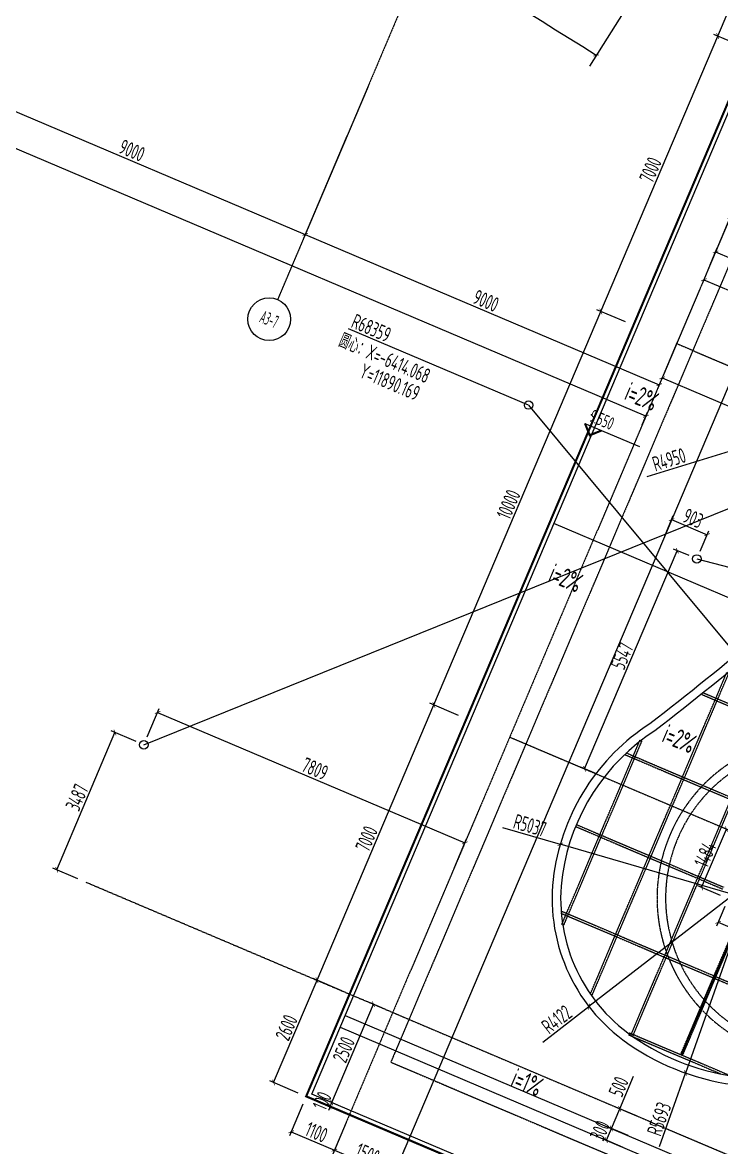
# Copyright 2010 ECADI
# Model space of a CAD drawing. Extents: x 11778731 to 12007717, y -6694179 to -6363962.
# Drawn here: x 11917137 to 11933496, y -6478187 to -6451864 of the extents above; entities that cross this region are included whole.
import ezdxf
from ezdxf.enums import TextEntityAlignment as Align

# ---------------------------------------------------------------- set-up
doc = ezdxf.new("R2010")
doc.units = 0
doc.header["$LTSCALE"] = 10
doc.header["$MEASUREMENT"] = 0
for name, pattern in [('A3-RB-3F-100$0$DOTE', [2.42, 2, -0.2, 0.02, -0.2]), ('A3-RG-axis-100$0$CENTER', [2, 1.25, -0.25, 0.25, -0.25]), ('A3-RI-3F$0$CENTER', [2, 1.25, -0.25, 0.25, -0.25]), ('A3-RI-3F$0$DASH', [0.35, 0.25, -0.1]), ('A3-RI-3F$0$DOTE', [2.42, 2, -0.2, 0.02, -0.2])]:
    doc.linetypes.add(name, pattern=pattern)
for name, color, linetype in [('A3-RB-3F-100$0$A-DIMS-100', 1, 'Continuous'), ('A3-RG-axis-100$0$A-DIMS-100', 1, 'Continuous'), ('A3-RG-axis-100$0$A-DIMS-150', 1, 'Continuous'), ('A3-RG-axis-100$0$A-GRID', 1, 'A3-RG-axis-100$0$CENTER'), ('A3-RG-axis-100$0$A-SYMB', 4, 'Continuous'), ('A3-RI-3F$0$A-FLOR', 2, 'Continuous'), ('A3-RI-3F$0$A-GLAZ', 140, 'Continuous'), ('A3-RI-3F$0$A-GRID', 1, 'A3-RI-3F$0$CENTER'), ('A3-RI-3F$0$A-HATH', 9, 'Continuous'), ('A3-RI-3F$0$A-ROOF-EDGE', 2, 'Continuous'), ('A3-RM-3F$0$0P-1', 191, 'Continuous'), ('A3-SYMB-3F-100$0$A-SYMB', 4, 'Continuous'), ('A3-SYMB-3F-100$0$A-SYMB-AREA', 4, 'Continuous'), ('A3-SYMB-3F-100$0$A-SYMB-NAME', 4, 'Continuous'), ('A3-SYMB-3F-100$0$A-SYMB-NAME-E', 4, 'Continuous')]:
    doc.layers.add(name, color=color, linetype=linetype)
doc.styles.add('A3-RB-3F-100$0$XD2008', font='xd-hzs.shx', dxfattribs={"width": 0.7, "bigfont": 'xd-hztxt.shx'})
doc.styles.add('A3-RG-axis-100$0$$0$XD2008', font='xd-hzs.shx', dxfattribs={"width": 0.7, "bigfont": 'xd-hztxt.shx'})
doc.styles.add('A3-RG-axis-100$0$XD2008', font='xd-hzs.shx', dxfattribs={"width": 0.7, "bigfont": 'xd-hztxt.shx'})
doc.styles.add('A3-SYMB-3F-100$0$ECADI', font='hzs.shx', dxfattribs={"width": 0.7, "bigfont": 'hztxt.shx'})
doc.styles.add('A3-SYMB-3F-100$0$XD2008', font='hzs.shx', dxfattribs={"width": 0.7, "bigfont": 'hztxt.shx'})
doc.dimstyles.new('A3-RB-3F-100$0$XD100', dxfattribs={"dimscale": 100, "dimtxt": 3.5, "dimasz": 1.5, "dimexe": 1, "dimexo": 2, "dimgap": 0.5, "dimtad": 1, "dimdec": 0, "dimdsep": 46, "dimtxsty": 'A3-RB-3F-100$0$XD2008', "dimcen": 2.5, "dimclrt": 4, "dimaunit": 1, "dimadec": 0, "dimazin": 0, "dimtfac": 1, "dimtdec": 0, "dimtix": 1, "dimtmove": 0, "dimatfit": 3, "dimfxl": 0, "dimtolj": 1, "dimtzin": 0, "dimarcsym": 0})
doc.dimstyles.new('A3-RB-3F-100$0$XD100$0', dxfattribs={"dimscale": 100, "dimtxt": 3.5, "dimasz": 1, "dimexe": 1, "dimexo": 2, "dimgap": 0.5, "dimtad": 1, "dimdec": 0, "dimdsep": 46, "dimtxsty": 'A3-RB-3F-100$0$XD2008', "dimblk1": 'A3-RB-3F-100$0$_ARCHTICK', "dimblk2": 'A3-RB-3F-100$0$_ARCHTICK', "dimsah": 1, "dimcen": 2.5, "dimclrt": 4, "dimaunit": 1, "dimadec": 0, "dimazin": 0, "dimtfac": 1, "dimtdec": 0, "dimtix": 1, "dimtmove": 0, "dimatfit": 3, "dimfxl": 0, "dimtolj": 1, "dimtzin": 0, "dimarcsym": 0})
doc.dimstyles.new('A3-RG-axis-100$0$XD100$0', dxfattribs={"dimscale": 100, "dimtxt": 3.5, "dimasz": 1, "dimexe": 1, "dimexo": 2, "dimgap": 0.5, "dimtad": 1, "dimdec": 0, "dimdsep": 46, "dimtxsty": 'A3-RG-axis-100$0$XD2008', "dimblk1": 'A3-RG-axis-100$0$_ARCHTICK', "dimblk2": 'A3-RG-axis-100$0$_ARCHTICK', "dimsah": 1, "dimcen": 2.5, "dimclrt": 4, "dimaunit": 1, "dimadec": 0, "dimazin": 0, "dimtfac": 1, "dimtdec": 0, "dimtix": 1, "dimtmove": 0, "dimatfit": 3, "dimfxl": 0, "dimtolj": 1, "dimtzin": 0, "dimarcsym": 0})

# ---------------------------------------------------------------- blocks, each defined once
blk = doc.blocks.new('A3-RI-3F$0$TIANCHUANG2')
at = {"layer": 'A3-RI-3F$0$A-GLAZ', "linetype": 'A3-RI-3F$0$DASH'}
for p, q in [((11931373, -6475564), (11936547, -6463373)), ((11931419, -6475583), (11936593, -6463393)), ((11930420, -6474609), (11933620, -6467071)), ((11930466, -6474629), (11933666, -6467090)), ((11933037, -6467586), (11935821, -6468768)), ((11933057, -6467540), (11935841, -6468722)), ((11929757, -6472972), (11931590, -6468653)), ((11929803, -6472991), (11931636, -6468672)), ((11931238, -6468996), (11934019, -6470176)), ((11931258, -6468950), (11934039, -6470130)), ((11930098, -6470630), (11933544, -6472093)), ((11930078, -6470676), (11933525, -6472139)), ((11929734, -6472702), (11937349, -6475935)), ((11929754, -6472656), (11937436, -6475917)), ((11932540, -6476012), (11933757, -6473146)), ((11932563, -6476022), (11933780, -6473155)), ((11932586, -6476032), (11933803, -6473165)), ((11931318, -6475547), (11933475, -6476463)), ((11931337, -6475501), (11933691, -6476500))]:
    blk.add_line(p, q, dxfattribs=at)
blk = doc.blocks.new('A3-RI-3F')
at = {"layer": 'A3-RI-3F$0$A-FLOR', "linetype": 'A3-RI-3F$0$DASH', "const_width": 50}
blk.add_lwpolyline([(11977075, -6448936), (11977075, -6448936), (11971198, -6462780), (11953156, -6455122), (11952019, -6457800), (11961869, -6461981), (11950655, -6488400), (11923776, -6476990), (11934990, -6450572), (11944839, -6454753), (11945976, -6452074), (11937359, -6448416, 0.002105), (11935284, -6447090), (11932817, -6450984, 0.033355), (11899110, -6432654), (11899711, -6421202)], format="xyb", dxfattribs=at)
at = {"layer": 'A3-RI-3F$0$A-FLOR', "linetype": 'A3-RI-3F$0$DASH'}
blk.add_arc((11935767, -6472352), 3780, 114.9747, 319.0505, dxfattribs=at)
at = {"layer": 'A3-RI-3F$0$A-GRID', "linetype": 'A3-RI-3F$0$DOTE'}
blk.add_arc((11935767, -6472352), 3580, 114.9747, 319.0505, dxfattribs=at)
at = {"layer": 'A3-RI-3F$0$A-HATH', "linetype": 'A3-RI-3F$0$DASH'}
blk.add_lwpolyline([(11925756, -6476190), (11949855, -6486420), (11960084, -6462321), (11935985, -6452091)], close=True, dxfattribs=at)
at = {"layer": 'A3-RI-3F$0$A-ROOF-EDGE'}
for points in [[(11977075, -6448936), (11977075, -6448936), (11971198, -6462780), (11953939, -6455454), (11952802, -6458132), (11961869, -6461981), (11950655, -6488400), (11923776, -6476990), (11934990, -6450572), (11944057, -6454420), (11945194, -6451742), (11937359, -6448416, 0.002105), (11935284, -6447090), (11932817, -6450984, 0.033355), (11899110, -6432654), (11899697, -6421468)], [(11971145, -6462649), (11953886, -6455323), (11952670, -6458185), (11961737, -6462034), (11950602, -6488268), (11923907, -6476937), (11935043, -6450703), (11944110, -6454552), (11945325, -6451689), (11937406, -6448327, 0.002183), (11935253, -6446952), (11932786, -6450846, 0.033209), (11899214, -6432592), (11899796, -6421473)], [(11934414, -6466177, -0.012186), (11931822, -6468270, 0.215956), (11929575, -6471768, 0.284696), (11931302, -6475752, 0.255244), (11936727, -6476336, -0.136877)], [(11934414, -6466177, -0.012186), (11931822, -6468270, 0.215956), (11929575, -6471768, 0.284696), (11931302, -6475752, 0.255244), (11936727, -6476336, -0.136877)], [(11931943, -6468431, 0.216708), (11929773, -6471797, 0.284696), (11931416, -6475588, 0.255244), (11936651, -6476151, -0.136877)], [(11934543, -6466329, -0.012216), (11931938, -6468434, 221.308572)]]:
    blk.add_lwpolyline(points, format="xyb", dxfattribs=at)
at = {"layer": 'A3-RI-3F$0$A-GLAZ'}
blk.add_blockref('A3-RI-3F$0$TIANCHUANG2', (0, 0), dxfattribs=at)
blk = doc.blocks.new('A3-RG-axis-100$0$_ARCHTICK')
at = {"color": 0, "linetype": 'ByBlock', "const_width": 0.15}
blk.add_lwpolyline([(-0.5, -0.5), (0.5, 0.5)], dxfattribs=at)
blk = doc.blocks.new('*D275')
at = {"layer": 'A3-RG-axis-100$0$A-DIMS-100', "color": 0, "lineweight": -2}
for p, q in [((11879441, -6434531), (11877837, -6438311)), ((11931726, -6461076), (11877876, -6438218)), ((11931640, -6461280), (11931765, -6460984))]:
    blk.add_line(p, q, dxfattribs=at)
at = {"layer": 'A3-RG-axis-100$0$A-DIMS-100', "color": 0, "lineweight": -2, "xscale": 100, "yscale": 100, "zscale": 100}
for p, rotation in [((11877876, -6438218), 157.0000000217818), ((11931726, -6461076), 337.0000000217818)]:
    blk.add_blockref('A3-RG-axis-100$0$_ARCHTICK', p, dxfattribs=dict(at, rotation=rotation))
at = {"layer": 'A3-RG-axis-100$0$A-DIMS-100', "color": 4, "insert": (11904889, -6449440), "char_height": 350, "attachment_point": 5, "rotation": 337, "style": 'A3-RG-axis-100$0$XD2008'}
blk.add_mtext('\\A1;58500', dxfattribs=at)
blk = doc.blocks.new('A3-RG-axis-100$0$$0$ECADI-TAG-GRID')
at = {"color": 13}
blk.add_circle((0, 0), 5, dxfattribs=at)
at = {"style": 'A3-RG-axis-100$0$$0$XD2008', "width": 0.7}
blk.add_attdef('GRID', text='', height=5, dxfattribs=at).set_placement((0, 0), align=Align.MIDDLE)
blk = doc.blocks.new('*D258')
at = {"layer": 'A3-RG-axis-100$0$A-DIMS-100', "color": 0, "lineweight": -2}
for p, q in [((11917085, -6449501), (11915430, -6453399)), ((11915469, -6453307), (11923754, -6456823)), ((11924731, -6454521), (11923715, -6456915))]:
    blk.add_line(p, q, dxfattribs=at)
at = {"layer": 'A3-RG-axis-100$0$A-DIMS-100', "color": 0, "lineweight": -2, "xscale": 100, "yscale": 100, "zscale": 100}
for p, rotation in [((11915469, -6453307), 156.9999999998815), ((11923754, -6456823), 336.9999999998814)]:
    blk.add_blockref('A3-RG-axis-100$0$_ARCHTICK', p, dxfattribs=dict(at, rotation=rotation))
at = {"layer": 'A3-RG-axis-100$0$A-DIMS-100', "color": 4, "insert": (11919700, -6454858), "char_height": 350, "attachment_point": 5, "rotation": 337, "style": 'A3-RG-axis-100$0$XD2008'}
blk.add_mtext('\\A1;9000', dxfattribs=at)
blk = doc.blocks.new('*D296')
at = {"layer": 'A3-RG-axis-100$0$A-DIMS-100', "color": 0, "lineweight": -2}
for p, q in [((11925224, -6453360), (11923715, -6456915)), ((11923754, -6456823), (11932038, -6460340)), ((11932988, -6458104), (11931999, -6460432))]:
    blk.add_line(p, q, dxfattribs=at)
at = {"layer": 'A3-RG-axis-100$0$A-DIMS-100', "color": 0, "lineweight": -2, "xscale": 100, "yscale": 100, "zscale": 100}
for p, rotation in [((11923754, -6456823), 156.9999999998815), ((11932038, -6460340), 336.9999999998814)]:
    blk.add_blockref('A3-RG-axis-100$0$_ARCHTICK', p, dxfattribs=dict(at, rotation=rotation))
at = {"layer": 'A3-RG-axis-100$0$A-DIMS-100', "color": 4, "insert": (11927984, -6458374), "char_height": 350, "attachment_point": 5, "rotation": 337, "style": 'A3-RG-axis-100$0$XD2008'}
blk.add_mtext('\\A1;9000', dxfattribs=at)
blk = doc.blocks.new('*D262')
at = {"layer": 'A3-RG-axis-100$0$A-DIMS-100', "color": 0, "lineweight": -2}
blk.add_arc((11778731, -6694179), 285300, 57.84693, 60.24693, dxfattribs=at)
at = {"layer": 'A3-RG-axis-100$0$A-DIMS-100', "color": 0, "lineweight": -2, "xscale": 100, "yscale": 100, "zscale": 100}
for p, rotation in [((11920315, -6446489), 150.2469277095912), ((11930563, -6452635), 327.8469277238162)]:
    blk.add_blockref('A3-RG-axis-100$0$_ARCHTICK', p, dxfattribs=dict(at, rotation=rotation))
at = {"layer": 'A3-RG-axis-100$0$A-DIMS-100', "color": 4, "insert": (11925586, -6449316), "char_height": 350, "attachment_point": 5, "rotation": 329.0469, "style": 'A3-RG-axis-100$0$XD2008'}
blk.add_mtext('\\A1;2.40°', dxfattribs=at)
blk = doc.blocks.new('A3-SYMB-3F-100$0$ECADI-TAG-ROOM')
at = {"layer": 'A3-SYMB-3F-100$0$A-SYMB-AREA', "style": 'A3-SYMB-3F-100$0$ECADI', "width": 0.7}
blk.add_attdef('340M2', text='', height=2.5, dxfattribs=at).set_placement((7.17, -1.75), align=Align.MIDDLE_LEFT)
at = {"layer": 'A3-SYMB-3F-100$0$A-SYMB-NAME', "style": 'A3-SYMB-3F-100$0$ECADI', "width": 0.7}
blk.add_attdef('CHINESENAME', (-5.13, 0.09), '', height=4.5, dxfattribs=at)
at = {"layer": 'A3-SYMB-3F-100$0$A-SYMB-NAME-E', "style": 'A3-SYMB-3F-100$0$ECADI', "width": 0.7}
for tag, p in [('ENGLISHHIGH', (-5.13, 8.04)), ('ENGLISHLOW', (-5.13, 4.84))]:
    blk.add_attdef(tag, p, '', height=2.5, dxfattribs=at)
blk = doc.blocks.new('A3-SYMB-3F-100$0$ECADI-TAG-HGHT（国标）')
at = {"color": 1}
blk.add_line((-2.12, 2.12), (11.77, 2.12), dxfattribs=at)
at = {"color": 1, "const_width": 0.5}
blk.add_lwpolyline([(-2.12, 2.12), (0, 0), (2.12, 2.12)], dxfattribs=at)
at = {"color": 1}
blk.add_point((-1.48, 4.6), dxfattribs=at)
at = {"style": 'A3-SYMB-3F-100$0$XD2008', "width": 0.7}
blk.add_attdef('FL', text='', height=3, dxfattribs=at).set_placement((-2.69, 2.97), align=Align.RIGHT)
for tag, p in [('F.F.L.', (2.28, 2.97)), ('T.O.S.', (2.28, -1.1))]:
    blk.add_attdef(tag, p, '', height=3, dxfattribs=at)
blk = doc.blocks.new('A3-SYMB-3F-100')
at = {"layer": 'A3-SYMB-3F-100$0$A-SYMB'}
for points in [[(11931672, -6460335, 0, 0, 0), (11932362, -6458710, 80, 0, 0), (11932479, -6458434, 0, 0, 0)], [(11929679, -6465087, 0, 0, 0), (11928990, -6466712, 80, 0, 0), (11928872, -6466988, 0, 0, 0)], [(11932336, -6468851, 0, 0, 0), (11931646, -6470476, 80, 0, 0), (11931529, -6470752, 0, 0, 0)], [(11928039, -6476680, 0, 0, 0), (11929664, -6477369, 80, 0, 0), (11929940, -6477487, 0, 0, 0)]]:
    blk.add_lwpolyline(points, format="xyseb", dxfattribs=at)
ref = blk.add_blockref('A3-SYMB-3F-100$0$ECADI-TAG-ROOM', (11931845, -6460454), dxfattribs=dict(at, xscale=-99.99999999988954, yscale=100.0000000001156, rotation=156.9999999997258))
ref.add_attrib('CHINESENAME', 'i=2%', (11931194, -6460676), dxfattribs={"height": 450, "rotation": 337, "style": 'A3-SYMB-3F-100$0$ECADI', "width": 0.7})
ref = blk.add_blockref('A3-SYMB-3F-100$0$ECADI-TAG-HGHT（国标）', (11930412, -6461522), dxfattribs=dict(at, xscale=100, yscale=99.99999999999999, rotation=337))
ref.add_attrib('F.F.L.', '9.550', (11930377, -6461185), dxfattribs={"layer": '0', "height": 300, "rotation": 337, "style": 'A3-SYMB-3F-100$0$XD2008', "width": 0.7})
ref = blk.add_blockref('A3-SYMB-3F-100$0$ECADI-TAG-ROOM', (11929885, -6465129), dxfattribs=dict(at, xscale=99.99999999989046, yscale=100.0000000001164, rotation=337))
ref.add_attrib('CHINESENAME', 'i=2%', (11929417, -6464921), dxfattribs={"height": 450, "rotation": 337, "style": 'A3-SYMB-3F-100$0$ECADI', "width": 0.7})
ref = blk.add_blockref('A3-SYMB-3F-100$0$ECADI-TAG-ROOM', (11932542, -6468893), dxfattribs=dict(at, xscale=99.99999999989046, yscale=100.0000000001164, rotation=337))
ref.add_attrib('CHINESENAME', 'i=2%', (11932073, -6468685), dxfattribs={"height": 450, "rotation": 337, "style": 'A3-SYMB-3F-100$0$ECADI', "width": 0.7})
ref = blk.add_blockref('A3-SYMB-3F-100$0$ECADI-TAG-ROOM', (11929182, -6476505), dxfattribs=dict(at, xscale=99.99999999989046, yscale=100.0000000001164, rotation=157))
ref.add_attrib('CHINESENAME', 'i=1%', (11928536, -6476729), dxfattribs={"height": 450, "rotation": 337, "style": 'A3-SYMB-3F-100$0$ECADI', "width": 0.7})
blk = doc.blocks.new('A3-RB-3F-100$0$_ARCHTICK')
at = {"color": 0, "linetype": 'ByBlock', "const_width": 0.15}
blk.add_lwpolyline([(-0.5, -0.5), (0.5, 0.5)], dxfattribs=at)
blk = doc.blocks.new('*D632')
at = {"layer": 'A3-RB-3F-100$0$A-DIMS-100', "color": 0, "lineweight": -2}
for p, q in [((11923698, -6477174), (11923385, -6477911)), ((11924710, -6477604), (11924397, -6478341)), ((11923424, -6477819), (11924436, -6478249))]:
    blk.add_line(p, q, dxfattribs=at)
at = {"layer": 'A3-RB-3F-100$0$A-DIMS-100', "color": 0, "lineweight": -2, "xscale": 100, "yscale": 100, "zscale": 100}
for p, rotation in [((11923424, -6477819), 156.9999999998997), ((11924436, -6478249), 336.9999999998997)]:
    blk.add_blockref('A3-RB-3F-100$0$_ARCHTICK', p, dxfattribs=dict(at, rotation=rotation))
at = {"layer": 'A3-RB-3F-100$0$A-DIMS-100', "color": 4, "insert": (11924018, -6477827), "char_height": 350, "attachment_point": 5, "rotation": 337, "style": 'A3-RB-3F-100$0$XD2008'}
blk.add_mtext('\\A1;1100', dxfattribs=at)
blk = doc.blocks.new('*D633')
at = {"layer": 'A3-RB-3F-100$0$A-DIMS-100', "color": 0, "lineweight": -2}
for p, q in [((11924710, -6477604), (11924397, -6478341)), ((11924436, -6478249), (11925817, -6478835)), ((11926091, -6478190), (11925778, -6478927))]:
    blk.add_line(p, q, dxfattribs=at)
at = {"layer": 'A3-RB-3F-100$0$A-DIMS-100', "color": 0, "lineweight": -2, "xscale": 100, "yscale": 100, "zscale": 100}
for p, rotation in [((11924436, -6478249), 156.999999999913), ((11925817, -6478835), 336.999999999913)]:
    blk.add_blockref('A3-RB-3F-100$0$_ARCHTICK', p, dxfattribs=dict(at, rotation=rotation))
at = {"layer": 'A3-RB-3F-100$0$A-DIMS-100', "color": 4, "insert": (11925215, -6478335), "char_height": 350, "attachment_point": 5, "rotation": 337, "style": 'A3-RB-3F-100$0$XD2008'}
blk.add_mtext('\\A1;1500', dxfattribs=at)
blk = doc.blocks.new('*D639')
at = {"layer": 'A3-RB-3F-100$0$A-DIMS-100', "color": 0, "lineweight": -2}
for p, q in [((11923014, -6476667), (11924030, -6474273)), ((11924608, -6474519), (11923938, -6474234)), ((11923592, -6476912), (11922922, -6476628))]:
    blk.add_line(p, q, dxfattribs=at)
at = {"layer": 'A3-RB-3F-100$0$A-DIMS-100', "color": 0, "lineweight": -2, "xscale": 100, "yscale": 100, "zscale": 100}
for p, rotation in [((11924030, -6474273), 66.99999999984675), ((11923014, -6476667), 246.9999999998468)]:
    blk.add_blockref('A3-RB-3F-100$0$_ARCHTICK', p, dxfattribs=dict(at, rotation=rotation))
at = {"layer": 'A3-RB-3F-100$0$A-DIMS-100', "color": 4, "insert": (11923315, -6475382), "char_height": 350, "attachment_point": 5, "rotation": 67, "style": 'A3-RB-3F-100$0$XD2008'}
blk.add_mtext('\\A1;2600', dxfattribs=at)
blk = doc.blocks.new('*D640')
at = {"layer": 'A3-RB-3F-100$0$A-DIMS-100', "color": 0, "lineweight": -2}
for p, q in [((11924030, -6474273), (11926765, -6467830)), ((11927343, -6468075), (11926673, -6467791)), ((11924608, -6474519), (11923938, -6474234))]:
    blk.add_line(p, q, dxfattribs=at)
at = {"layer": 'A3-RB-3F-100$0$A-DIMS-100', "color": 0, "lineweight": -2, "xscale": 100, "yscale": 100, "zscale": 100}
for p, rotation in [((11926765, -6467830), 66.99999999983743), ((11924030, -6474273), 246.9999999998374)]:
    blk.add_blockref('A3-RB-3F-100$0$_ARCHTICK', p, dxfattribs=dict(at, rotation=rotation))
at = {"layer": 'A3-RB-3F-100$0$A-DIMS-100', "color": 4, "insert": (11925190, -6470964), "char_height": 350, "attachment_point": 5, "rotation": 67, "style": 'A3-RB-3F-100$0$XD2008'}
blk.add_mtext('\\A1;7000', dxfattribs=at)
blk = doc.blocks.new('*D641')
at = {"layer": 'A3-RB-3F-100$0$A-DIMS-100', "color": 0, "lineweight": -2}
for p, q in [((11926765, -6467830), (11930672, -6458625)), ((11931250, -6458870), (11930580, -6458586)), ((11927343, -6468075), (11926673, -6467791))]:
    blk.add_line(p, q, dxfattribs=at)
at = {"layer": 'A3-RB-3F-100$0$A-DIMS-100', "color": 0, "lineweight": -2, "xscale": 100, "yscale": 100, "zscale": 100}
for p, rotation in [((11930672, -6458625), 66.99999999983332), ((11926765, -6467830), 246.9999999998334)]:
    blk.add_blockref('A3-RB-3F-100$0$_ARCHTICK', p, dxfattribs=dict(at, rotation=rotation))
at = {"layer": 'A3-RB-3F-100$0$A-DIMS-100', "color": 4, "insert": (11928511, -6463140), "char_height": 350, "attachment_point": 5, "rotation": 67, "style": 'A3-RB-3F-100$0$XD2008'}
blk.add_mtext('\\A1;10000', dxfattribs=at)
blk = doc.blocks.new('*D642')
at = {"layer": 'A3-RB-3F-100$0$A-DIMS-100', "color": 0, "lineweight": -2}
for p, q in [((11930672, -6458625), (11933407, -6452181)), ((11933985, -6452427), (11933315, -6452142)), ((11931250, -6458870), (11930580, -6458586))]:
    blk.add_line(p, q, dxfattribs=at)
at = {"layer": 'A3-RB-3F-100$0$A-DIMS-100', "color": 0, "lineweight": -2, "xscale": 100, "yscale": 100, "zscale": 100}
for p, rotation in [((11933407, -6452181), 66.99999999984341), ((11930672, -6458625), 246.9999999998434)]:
    blk.add_blockref('A3-RB-3F-100$0$_ARCHTICK', p, dxfattribs=dict(at, rotation=rotation))
at = {"layer": 'A3-RB-3F-100$0$A-DIMS-100', "color": 4, "insert": (11931833, -6455315), "char_height": 350, "attachment_point": 5, "rotation": 67, "style": 'A3-RB-3F-100$0$XD2008'}
blk.add_mtext('\\A1;7000', dxfattribs=at)
blk = doc.blocks.new('*D643')
at = {"layer": 'A3-RB-3F-100$0$A-DIMS-100', "color": 0, "lineweight": -2}
for p, q in [((11933407, -6452181), (11934228, -6450248)), ((11934806, -6450494), (11934136, -6450209)), ((11933985, -6452427), (11933315, -6452142))]:
    blk.add_line(p, q, dxfattribs=at)
at = {"layer": 'A3-RB-3F-100$0$A-DIMS-100', "color": 0, "lineweight": -2, "xscale": 100, "yscale": 100, "zscale": 100}
for p, rotation in [((11934228, -6450248), 66.99999999985049), ((11933407, -6452181), 246.9999999998505)]:
    blk.add_blockref('A3-RB-3F-100$0$_ARCHTICK', p, dxfattribs=dict(at, rotation=rotation))
at = {"layer": 'A3-RB-3F-100$0$A-DIMS-100', "color": 4, "insert": (11933610, -6451127), "char_height": 350, "attachment_point": 5, "rotation": 67, "style": 'A3-RB-3F-100$0$XD2008'}
blk.add_mtext('\\A1;2100', dxfattribs=at)
blk = doc.blocks.new('*D708')
at = {"layer": 'A3-RB-3F-100$0$A-DIMS-100', "color": 0, "lineweight": -2}
for p, q in [((11924604, -6477342), (11924243, -6477188)), ((11924643, -6477250), (11924282, -6477096)), ((11924335, -6477228), (11924296, -6477320)), ((11924335, -6477228), (11924374, -6477136)), ((11924374, -6477136), (11924413, -6477043))]:
    blk.add_line(p, q, dxfattribs=at)
at = {"layer": 'A3-RB-3F-100$0$A-DIMS-100', "color": 0, "lineweight": -2, "xscale": 100, "yscale": 100, "zscale": 100}
for p, rotation in [((11924335, -6477228), 66.99999999974125), ((11924374, -6477136), 246.9999999997413)]:
    blk.add_blockref('A3-RB-3F-100$0$_ARCHTICK', p, dxfattribs=dict(at, rotation=rotation))
at = {"layer": 'A3-RB-3F-100$0$A-DIMS-100', "color": 4, "insert": (11924147, -6477094), "char_height": 350, "attachment_point": 5, "rotation": 67, "style": 'A3-RB-3F-100$0$XD2008'}
blk.add_mtext('\\A1;100', dxfattribs=at)
blk = doc.blocks.new('*D709')
at = {"layer": 'A3-RB-3F-100$0$A-DIMS-100', "color": 0, "lineweight": -2}
for p, q in [((11924374, -6477136), (11925351, -6474834)), ((11925620, -6474949), (11925259, -6474795)), ((11924643, -6477250), (11924282, -6477096))]:
    blk.add_line(p, q, dxfattribs=at)
at = {"layer": 'A3-RB-3F-100$0$A-DIMS-100', "color": 0, "lineweight": -2, "xscale": 100, "yscale": 100, "zscale": 100}
for p, rotation in [((11925351, -6474834), 66.99999999973902), ((11924374, -6477136), 246.999999999739)]:
    blk.add_blockref('A3-RB-3F-100$0$_ARCHTICK', p, dxfattribs=dict(at, rotation=rotation))
at = {"layer": 'A3-RB-3F-100$0$A-DIMS-100', "color": 4, "insert": (11924655, -6475897), "char_height": 350, "attachment_point": 5, "rotation": 67, "style": 'A3-RB-3F-100$0$XD2008'}
blk.add_mtext('\\A1;2500', dxfattribs=at)
blk = doc.blocks.new('*D723')
at = {"layer": 'A3-RB-3F-100$0$A-DIMS-100', "color": 0, "lineweight": -2}
for p, q in [((11933031, -6472102), (11933611, -6470736)), ((11934049, -6470922), (11933519, -6470697)), ((11933469, -6472288), (11932939, -6472063))]:
    blk.add_line(p, q, dxfattribs=at)
at = {"layer": 'A3-RB-3F-100$0$A-DIMS-100', "color": 0, "lineweight": -2, "xscale": 100, "yscale": 100, "zscale": 100}
for p, rotation in [((11933611, -6470736), 66.99999999988592), ((11933031, -6472102), 246.9999999998859)]:
    blk.add_blockref('A3-RB-3F-100$0$_ARCHTICK', p, dxfattribs=dict(at, rotation=rotation))
at = {"layer": 'A3-RB-3F-100$0$A-DIMS-100', "color": 4, "insert": (11933113, -6471331), "char_height": 350, "attachment_point": 5, "rotation": 67, "style": 'A3-RB-3F-100$0$XD2008'}
blk.add_mtext('\\A1;1484', dxfattribs=at)
blk = doc.blocks.new('*D724')
at = {"layer": 'A3-RB-3F-100$0$A-DIMS-100', "color": 0, "lineweight": -2}
for p, q in [((11933575, -6472551), (11933380, -6473010)), ((11933419, -6472918), (11936010, -6474017)), ((11936166, -6473650), (11935971, -6474109))]:
    blk.add_line(p, q, dxfattribs=at)
at = {"layer": 'A3-RB-3F-100$0$A-DIMS-100', "color": 0, "lineweight": -2, "xscale": 100, "yscale": 100, "zscale": 100}
for p, rotation in [((11933419, -6472918), 156.9999999998962), ((11936010, -6474017), 336.9999999998962)]:
    blk.add_blockref('A3-RB-3F-100$0$_ARCHTICK', p, dxfattribs=dict(at, rotation=rotation))
at = {"layer": 'A3-RB-3F-100$0$A-DIMS-100', "color": 4, "insert": (11934803, -6473260), "char_height": 350, "attachment_point": 5, "rotation": 337, "style": 'A3-RB-3F-100$0$XD2008'}
blk.add_mtext('\\A1;2814', dxfattribs=at)
blk = doc.blocks.new('*D725')
at = {"layer": 'A3-RB-3F-100$0$A-DIMS-100', "color": 0, "lineweight": -2}
for p, q in [((11933289, -6457393), (11933740, -6456332)), ((11933701, -6456424), (11940939, -6459497)), ((11940528, -6460465), (11940978, -6459404))]:
    blk.add_line(p, q, dxfattribs=at)
at = {"layer": 'A3-RB-3F-100$0$A-DIMS-100', "color": 0, "lineweight": -2, "xscale": 100, "yscale": 100, "zscale": 100}
for p, rotation in [((11933701, -6456424), 156.9999999998926), ((11940939, -6459497), 336.9999999998926)]:
    blk.add_blockref('A3-RB-3F-100$0$_ARCHTICK', p, dxfattribs=dict(at, rotation=rotation))
at = {"layer": 'A3-RB-3F-100$0$A-DIMS-100', "color": 4, "insert": (11937408, -6457753), "char_height": 350, "attachment_point": 5, "rotation": 337, "style": 'A3-RB-3F-100$0$XD2008'}
blk.add_mtext('\\A1;7863', dxfattribs=at)
blk = doc.blocks.new('*D728')
at = {"layer": 'A3-RB-3F-100$0$A-DIMS-100', "color": 0, "lineweight": -2}
for p, q in [((11933272, -6457435), (11933042, -6457976)), ((11933081, -6457884), (11939349, -6460545)), ((11939540, -6460095), (11939310, -6460637))]:
    blk.add_line(p, q, dxfattribs=at)
at = {"layer": 'A3-RB-3F-100$0$A-DIMS-100', "color": 0, "lineweight": -2, "xscale": 100, "yscale": 100, "zscale": 100}
for p, rotation in [((11933081, -6457884), 156.9999999998947), ((11939349, -6460545), 336.9999999998947)]:
    blk.add_blockref('A3-RB-3F-100$0$_ARCHTICK', p, dxfattribs=dict(at, rotation=rotation))
at = {"layer": 'A3-RB-3F-100$0$A-DIMS-100', "color": 4, "insert": (11936303, -6459007), "char_height": 350, "attachment_point": 5, "rotation": 337, "style": 'A3-RB-3F-100$0$XD2008'}
blk.add_mtext('\\A1;6810', dxfattribs=at)
blk = doc.blocks.new('*D730')
at = {"layer": 'A3-RB-3F-100$0$A-DIMS-100', "color": 0, "lineweight": -2}
for p, q in [((11932461, -6459345), (11932068, -6460271)), ((11932107, -6460179), (11938656, -6462959)), ((11939010, -6462125), (11938617, -6463051))]:
    blk.add_line(p, q, dxfattribs=at)
at = {"layer": 'A3-RB-3F-100$0$A-DIMS-100', "color": 0, "lineweight": -2, "xscale": 100, "yscale": 100, "zscale": 100}
for p, rotation in [((11932107, -6460179), 156.9999999998766), ((11938656, -6462959), 336.9999999998766)]:
    blk.add_blockref('A3-RB-3F-100$0$_ARCHTICK', p, dxfattribs=dict(at, rotation=rotation))
at = {"layer": 'A3-RB-3F-100$0$A-DIMS-100', "color": 4, "insert": (11935469, -6461362), "char_height": 350, "attachment_point": 5, "rotation": 337, "style": 'A3-RB-3F-100$0$XD2008'}
blk.add_mtext('\\A1;7115', dxfattribs=at)
blk = doc.blocks.new('*D734')
at = {"layer": 'A3-RB-3F-100$0$A-DIMS-100', "color": 0, "lineweight": -2}
for p in [(11936159, -6462229), (11919978, -6468765)]:
    blk.add_line(p, (11934778, -6462787), dxfattribs=at)
at = {"layer": 'A3-RB-3F-100$0$A-DIMS-100', "color": 0, "lineweight": -2, "xscale": 100, "yscale": 100, "zscale": 100, "rotation": 201.9950825630228}
blk.add_blockref('A3-RB-3F-100$0$_ARCHTICK', (11934778, -6462787), dxfattribs=at)
at = {"layer": 'A3-RB-3F-100$0$A-DIMS-100', "color": 4, "insert": (11935477, -6462262), "char_height": 350, "attachment_point": 5, "rotation": 21.9951, "style": 'A3-RB-3F-100$0$XD2008'}
blk.add_mtext('\\A1;R15961', dxfattribs=at)
blk = doc.blocks.new('*D735')
at = {"layer": 'A3-RB-3F-100$0$A-DIMS-100', "color": 0, "lineweight": -2}
for p in [(11939066, -6460225), (11931758, -6462485)]:
    blk.add_line(p, (11934337, -6461687), dxfattribs=at)
at = {"layer": 'A3-RB-3F-100$0$A-DIMS-100', "color": 0, "lineweight": -2, "xscale": 100, "yscale": 100, "zscale": 100, "rotation": 17.18229358488706}
blk.add_blockref('A3-RB-3F-100$0$_ARCHTICK', (11934337, -6461687), dxfattribs=at)
at = {"layer": 'A3-RB-3F-100$0$A-DIMS-100', "color": 4, "insert": (11932269, -6462091), "char_height": 350, "attachment_point": 5, "rotation": 17.1823, "style": 'A3-RB-3F-100$0$XD2008'}
blk.add_mtext('\\A1;R4950', dxfattribs=at)
blk = doc.blocks.new('*D737')
at = {"layer": 'A3-RB-3F-100$0$A-DIMS-100', "color": 0, "lineweight": -2}
for p, q in [((11917939, -6471688), (11919302, -6468478)), ((11919794, -6468687), (11919210, -6468439)), ((11918432, -6471897), (11917847, -6471649))]:
    blk.add_line(p, q, dxfattribs=at)
at = {"layer": 'A3-RB-3F-100$0$A-DIMS-100', "color": 0, "lineweight": -2, "xscale": 100, "yscale": 100, "zscale": 100}
for p, rotation in [((11919302, -6468478), 66.99999999986564), ((11917939, -6471688), 246.9999999998657)]:
    blk.add_blockref('A3-RB-3F-100$0$_ARCHTICK', p, dxfattribs=dict(at, rotation=rotation))
at = {"layer": 'A3-RB-3F-100$0$A-DIMS-100', "color": 4, "insert": (11918413, -6469995), "char_height": 350, "attachment_point": 5, "rotation": 67, "style": 'A3-RB-3F-100$0$XD2008'}
blk.add_mtext('\\A1;3487', dxfattribs=at)
blk = doc.blocks.new('*D738')
at = {"layer": 'A3-RB-3F-100$0$A-DIMS-100', "color": 0, "lineweight": -2}
for p, q in [((11920056, -6468581), (11920339, -6467915)), ((11920300, -6468007), (11927489, -6471059)), ((11927245, -6471632), (11927528, -6470967))]:
    blk.add_line(p, q, dxfattribs=at)
at = {"layer": 'A3-RB-3F-100$0$A-DIMS-100', "color": 0, "lineweight": -2, "xscale": 100, "yscale": 100, "zscale": 100}
for p, rotation in [((11920300, -6468007), 156.9999999998931), ((11927489, -6471059), 336.9999999998931)]:
    blk.add_blockref('A3-RB-3F-100$0$_ARCHTICK', p, dxfattribs=dict(at, rotation=rotation))
at = {"layer": 'A3-RB-3F-100$0$A-DIMS-100', "color": 4, "insert": (11923982, -6469326), "char_height": 350, "attachment_point": 5, "rotation": 337, "style": 'A3-RB-3F-100$0$XD2008'}
blk.add_mtext('\\A1;7809', dxfattribs=at)
blk = doc.blocks.new('*D740')
at = {"layer": 'A3-RB-3F-100$0$A-DIMS-100', "color": 0, "lineweight": -2}
for p, q in [((11933231, -6457531), (11933397, -6457140)), ((11933358, -6457232), (11939271, -6459742)), ((11939144, -6460041), (11939310, -6459650))]:
    blk.add_line(p, q, dxfattribs=at)
at = {"layer": 'A3-RB-3F-100$0$A-DIMS-100', "color": 0, "lineweight": -2, "xscale": 100, "yscale": 100, "zscale": 100}
for p, rotation in [((11933358, -6457232), 156.9999999999035), ((11939271, -6459742), 336.9999999999035)]:
    blk.add_blockref('A3-RB-3F-100$0$_ARCHTICK', p, dxfattribs=dict(at, rotation=rotation))
at = {"layer": 'A3-RB-3F-100$0$A-DIMS-100', "color": 4, "insert": (11936402, -6458280), "char_height": 350, "attachment_point": 5, "rotation": 337, "style": 'A3-RB-3F-100$0$XD2008'}
blk.add_mtext('\\A1;6424', dxfattribs=at)
blk = doc.blocks.new('*D782')
at = {"layer": 'A3-RB-3F-100$0$A-DIMS-100', "color": 0, "lineweight": -2}
for p in [(11934549, -6471076), (11932047, -6478163)]:
    blk.add_line(p, (11932654, -6476444), dxfattribs=at)
at = {"layer": 'A3-RB-3F-100$0$A-DIMS-100', "color": 0, "lineweight": -2, "xscale": 100, "yscale": 100, "zscale": 100, "rotation": 70.55251974643461}
blk.add_blockref('A3-RB-3F-100$0$_ARCHTICK', (11932654, -6476444), dxfattribs=at)
at = {"layer": 'A3-RB-3F-100$0$A-DIMS-100', "color": 4, "insert": (11932036, -6477518), "char_height": 350, "attachment_point": 5, "rotation": 70.5525, "style": 'A3-RB-3F-100$0$XD2008'}
blk.add_mtext('\\A1;R5693', dxfattribs=at)
blk = doc.blocks.new('*D783')
at = {"layer": 'A3-RB-3F-100$0$A-DIMS-100', "color": 0, "lineweight": -2}
for p in [(11933653, -6472367), (11929317, -6475723)]:
    blk.add_line(p, (11930394, -6474890), dxfattribs=at)
at = {"layer": 'A3-RB-3F-100$0$A-DIMS-100', "color": 0, "lineweight": -2, "xscale": 100, "yscale": 100, "zscale": 100, "rotation": 37.74538934320483}
blk.add_blockref('A3-RB-3F-100$0$_ARCHTICK', (11930394, -6474890), dxfattribs=at)
at = {"layer": 'A3-RB-3F-100$0$A-DIMS-100', "color": 4, "insert": (11929639, -6475190), "char_height": 350, "attachment_point": 5, "rotation": 37.7454, "style": 'A3-RB-3F-100$0$XD2008'}
blk.add_mtext('\\A1;R4122', dxfattribs=at)
blk = doc.blocks.new('*D784')
at = {"layer": 'A3-RB-3F-100$0$A-DIMS-100', "color": 0, "lineweight": -2}
for p in [(11928370, -6470698), (11934559, -6472499)]:
    blk.add_line(p, (11929722, -6471092), dxfattribs=at)
at = {"layer": 'A3-RB-3F-100$0$A-DIMS-100', "color": 0, "lineweight": -2, "xscale": 100, "yscale": 100, "zscale": 100, "rotation": 343.7706611751428}
blk.add_blockref('A3-RB-3F-100$0$_ARCHTICK', (11929722, -6471092), dxfattribs=at)
at = {"layer": 'A3-RB-3F-100$0$A-DIMS-100', "color": 4, "insert": (11929013, -6470651), "char_height": 350, "attachment_point": 5, "rotation": 343.7707, "style": 'A3-RB-3F-100$0$XD2008'}
blk.add_mtext('\\A1;R5037', dxfattribs=at)
blk = doc.blocks.new('*D785')
at = {"layer": 'A3-RB-3F-100$0$A-DIMS-100', "color": 0, "lineweight": -2}
for p in [(11932919, -6464416), (11936507, -6465345)]:
    blk.add_line(p, (11935155, -6464995), dxfattribs=at)
at = {"layer": 'A3-RB-3F-100$0$A-DIMS-100', "color": 0, "lineweight": -2, "xscale": 100, "yscale": 100, "zscale": 100, "rotation": 165.482355495742}
blk.add_blockref('A3-RB-3F-100$0$_ARCHTICK', (11935155, -6464995), dxfattribs=at)
at = {"layer": 'A3-RB-3F-100$0$A-DIMS-100', "color": 4, "insert": (11935984, -6464977), "char_height": 350, "attachment_point": 5, "rotation": 345.4824, "style": 'A3-RB-3F-100$0$XD2008'}
blk.add_mtext('\\A1;R2309', dxfattribs=at)
blk = doc.blocks.new('*D803')
at = {"layer": 'A3-RB-3F-100$0$A-DIMS-100', "color": 0, "lineweight": -2}
for p, q in [((11930293, -6469328), (11932461, -6464222)), ((11932735, -6464338), (11932369, -6464183)), ((11930568, -6469444), (11930201, -6469289))]:
    blk.add_line(p, q, dxfattribs=at)
at = {"layer": 'A3-RB-3F-100$0$A-DIMS-100', "color": 0, "lineweight": -2, "xscale": 100, "yscale": 100, "zscale": 100}
for p, rotation in [((11932461, -6464222), 66.99999999988451), ((11930293, -6469328), 246.9999999998845)]:
    blk.add_blockref('A3-RB-3F-100$0$_ARCHTICK', p, dxfattribs=dict(at, rotation=rotation))
at = {"layer": 'A3-RB-3F-100$0$A-DIMS-100', "color": 4, "insert": (11931170, -6466687), "char_height": 350, "attachment_point": 5, "rotation": 67, "style": 'A3-RB-3F-100$0$XD2008'}
blk.add_mtext('\\A1;5547', dxfattribs=at)
blk = doc.blocks.new('*D804')
at = {"layer": 'A3-RB-3F-100$0$A-DIMS-100', "color": 0, "lineweight": -2}
for p, q in [((11932166, -6463879), (11932368, -6463403)), ((11932329, -6463495), (11933160, -6463848)), ((11932997, -6464232), (11933199, -6463756))]:
    blk.add_line(p, q, dxfattribs=at)
at = {"layer": 'A3-RB-3F-100$0$A-DIMS-100', "color": 0, "lineweight": -2, "xscale": 100, "yscale": 100, "zscale": 100}
for p, rotation in [((11932329, -6463495), 156.9999999998807), ((11933160, -6463848), 336.9999999998807)]:
    blk.add_blockref('A3-RB-3F-100$0$_ARCHTICK', p, dxfattribs=dict(at, rotation=rotation))
at = {"layer": 'A3-RB-3F-100$0$A-DIMS-100', "color": 4, "insert": (11932833, -6463464), "char_height": 350, "attachment_point": 5, "rotation": 337, "style": 'A3-RB-3F-100$0$XD2008'}
blk.add_mtext('\\A1;903', dxfattribs=at)
blk = doc.blocks.new('*D813')
at = {"layer": 'A3-RB-3F-100$0$A-DIMS-100', "color": 0, "lineweight": -2}
for p, q in [((11930801, -6478017), (11930918, -6477741)), ((11931310, -6477907), (11930826, -6477702)), ((11931192, -6478183), (11930709, -6477978))]:
    blk.add_line(p, q, dxfattribs=at)
at = {"layer": 'A3-RB-3F-100$0$A-DIMS-100', "color": 0, "lineweight": -2, "xscale": 100, "yscale": 100, "zscale": 100}
for p, rotation in [((11930918, -6477741), 67.00000000006872), ((11930801, -6478017), 247.0000000000687)]:
    blk.add_blockref('A3-RB-3F-100$0$_ARCHTICK', p, dxfattribs=dict(at, rotation=rotation))
at = {"layer": 'A3-RB-3F-100$0$A-DIMS-100', "color": 4, "insert": (11930652, -6477791), "char_height": 350, "attachment_point": 5, "rotation": 67, "style": 'A3-RB-3F-100$0$XD2008'}
blk.add_mtext('\\A1;300', dxfattribs=at)
blk = doc.blocks.new('*D814')
at = {"layer": 'A3-RB-3F-100$0$A-DIMS-100', "color": 0, "lineweight": -2}
for p, q in [((11931113, -6477280), (11931438, -6476516)), ((11930918, -6477741), (11931113, -6477280)), ((11931505, -6477447), (11931021, -6477241)), ((11931310, -6477907), (11930826, -6477702))]:
    blk.add_line(p, q, dxfattribs=at)
at = {"layer": 'A3-RB-3F-100$0$A-DIMS-100', "color": 0, "lineweight": -2, "xscale": 100, "yscale": 100, "zscale": 100}
for p, rotation in [((11931113, -6477280), 66.99999999994976), ((11930918, -6477741), 246.9999999999498)]:
    blk.add_blockref('A3-RB-3F-100$0$_ARCHTICK', p, dxfattribs=dict(at, rotation=rotation))
at = {"layer": 'A3-RB-3F-100$0$A-DIMS-100', "color": 4, "insert": (11931088, -6476764), "char_height": 350, "attachment_point": 5, "rotation": 67, "style": 'A3-RB-3F-100$0$XD2008'}
blk.add_mtext('\\A1;500', dxfattribs=at)
blk = doc.blocks.new('A3-RM-3F')
at = {"layer": 'A3-RM-3F$0$0P-1'}
for p, q in [((11934771, -6465796), (11929573, -6463590)), ((11924688, -6475096), (11951383, -6486427)), ((11924571, -6475372), (11951266, -6486704))]:
    blk.add_line(p, q, dxfattribs=at)
blk = doc.blocks.new('A3-RG-axis-100')
at = {"layer": 'A3-RG-axis-100$0$A-DIMS-100'}
blk.add_line((11936562.6, -6453520.7), (11924980.1, -6480807.3), dxfattribs=at)
at = {"layer": 'A3-RG-axis-100$0$A-DIMS-150'}
blk.add_line((11932558.2, -6449460.5), (11930402.8, -6452889.4), dxfattribs=at)
at = {"layer": 'A3-RG-axis-100$0$A-GRID'}
for p, q in [((11941198, -6415727.7), (11923107, -6458347.2)), ((11949482.5, -6419244.3), (11922974.2, -6481694)), ((11932446.7, -6459378.2), (11975148.9, -6477504.2)), ((11928539.4, -6468583.2), (11971241.6, -6486709.2)), ((11925804.3, -6475026.8), (11968506.5, -6493152.8))]:
    blk.add_line(p, q, dxfattribs=at)
at = {"layer": 'A3-RG-axis-100$0$A-SYMB'}
ref = blk.add_blockref('A3-RG-axis-100$0$$0$ECADI-TAG-GRID', (11922911.7, -6458807.5), dxfattribs=dict(at, xscale=100, yscale=100, zscale=100, rotation=337))
ref.add_attrib('GRID', 'A3-7', dxfattribs={"layer": '0', "height": 300, "rotation": 337, "style": 'A3-RG-axis-100$0$$0$XD2008', "width": 0.5}).set_placement((11922911.7, -6458807.5), align=Align.MIDDLE)
at = {"layer": 'A3-RG-axis-100$0$A-DIMS-100'}
for base, p1, p2, picture, middle in [((11877876.4, -6438218.5), (11931561.4, -6461463.7), (11879519.6, -6434347.3), '*D275', (11904889, -6449440.2)), ((11923753.9, -6456823.3), (11917163.1, -6449316.5), (11924809.4, -6454336.8), '*D258', (11919699.6, -6454857.9)), ((11932038.5, -6460339.8), (11925302.2, -6453175.7), (11933065.8, -6457919.6), '*D296', (11927984.1, -6458374.4))]:
    dim = blk.add_linear_dim(base=base, p1=p1, p2=p2, angle=337, dimstyle='A3-RG-axis-100$0$XD100$0', override={"dimasz": 1}, dxfattribs=at)
    dim.commit()
    dim.dimension.update_dxf_attribs({"geometry": picture, "text_midpoint": middle})
dim = blk.add_angular_dim_2l(base=(11927175.2, -6450539), line1=((11932558.2, -6449460.5), (11778730.7, -6694178.7)), line2=((11922175.5, -6443233.5), (11778730.7, -6694178.7)), dimstyle='A3-RG-axis-100$0$XD100$0', override={"dimaunit": 0, "dimadec": 2}, dxfattribs=at)
dim.commit()
dim.dimension.update_dxf_attribs({"geometry": '*D262', "text_midpoint": (11925586.4, -6449315.7)})
blk = doc.blocks.new('A3-RB-3F-100')
at = {"layer": 'A3-RB-3F-100$0$A-DIMS-100'}
for q in [(11924766.8, -6459030.2), (11933835.9, -6466661.7)]:
    blk.add_line((11928981.5, -6460814.8), q, dxfattribs=at)
at = {"layer": 'A3-RB-3F-100$0$A-DIMS-100', "linetype": 'A3-RB-3F-100$0$DOTE'}
blk.add_line((11918615.7, -6471975.4), (11925804.3, -6475026.8), dxfattribs=at)
at = {"layer": 'A3-RB-3F-100$0$A-DIMS-100'}
for centre in [(11928981.5, -6460814.8), (11932919, -6464416.3), (11919978.3, -6468765.2)]:
    blk.add_circle(centre, 100, dxfattribs=at)
at = {"layer": 'A3-RB-3F-100$0$A-DIMS-100', "style": 'A3-RB-3F-100$0$XD2008', "width": 0.7}
for s, p in [('R68359', (11924804.1, -6458991.7)), ('圆心：X=-6414.068', (11924505.7, -6459437.1)), ('Y=11890.169', (11924992.4, -6460153.6))]:
    blk.add_text(s, height=350, rotation=337.05081, dxfattribs=at).set_placement(p)
at = {"layer": 'A3-RB-3F-100$0$A-DIMS-100'}
for p1, p2, distance, picture, middle in [((11934169.2, -6452504.8), (11934989.8, -6450571.8), 827.9, '*D643', (11933610.3, -6451126.9)), ((11931434.1, -6458948.4), (11934169.2, -6452504.8), 827.9, '*D642', (11931832.5, -6455315.2)), ((11933211.2, -6457577.1), (11940449.5, -6460649.6), 1252.6, '*D725', (11937407.7, -6457753.2)), ((11933152.7, -6457715), (11939066.3, -6460225.2), 524.5, '*D740', (11936402.4, -6458280.1)), ((11933349.8, -6457250.5), (11939618.3, -6459911.4), -687.9, '*D728', (11936303.2, -6459007.1)), ((11927526.8, -6468153.4), (11931434.1, -6458948.4), 827.9, '*D641', (11928511.3, -6463139.5)), ((11932538.8, -6459161.1), (11939088.1, -6461941.1), -1105.9, '*D730', (11935469.3, -6461361.9)), ((11932087.5, -6464063.3), (11932919, -6464416.3), 617.8, '*D804', (11932832.6, -6463464)), ((11930751.6, -6469522.3), (11932919, -6464416.3), 497.9, '*D803', (11931169.9, -6466686.8)), ((11919978.3, -6468765.2), (11927166.9, -6471816.6), 823.3, '*D738', (11923982.2, -6469325.9)), ((11924791.7, -6474597), (11927526.8, -6468153.4), 827.9, '*D640', (11925190.1, -6470963.8)), ((11918615.7, -6471975.4), (11919978.3, -6468765.2), 735, '*D737', (11918413.4, -6469995.2)), ((11933653.3, -6472366.6), (11934233.3, -6471000.2), 676.5, '*D723', (11933113.5, -6471331.1)), ((11933653.3, -6472366.6), (11936243.9, -6473466.2), -598.5, '*D724', (11934802.6, -6473260.2)), ((11923775.8, -6476990.3), (11924791.7, -6474597), 827.9, '*D639', (11923314.6, -6475382.2)), ((11924827.4, -6477328), (11925804.3, -6475026.8), 492.7, '*D709', (11924655.2, -6475897)), ((11923775.8, -6476990.3), (11924788.4, -6477420.1), -900.5, '*D632', (11924018.1, -6477827)), ((11924788.4, -6477420.1), (11926169.1, -6478006.2), -900.5, '*D633', (11925214.8, -6478334.9))]:
    dim = blk.add_aligned_dim(p1=p1, p2=p2, distance=distance, dimstyle='A3-RB-3F-100$0$XD100$0', dxfattribs=at)
    dim.commit()
    dim.dimension.update_dxf_attribs({"geometry": picture, "text_midpoint": middle})
for center, mpoint, picture, middle in [((11939066.3, -6460225.2), (11934337.1, -6461687.5), '*D735', (11932335.6, -6462306.4)), ((11934549.4, -6471076.4), (11932654, -6476444.4), '*D782', (11932248.4, -6477593.1))]:
    dim = blk.add_radius_dim(center=center, mpoint=mpoint, dimstyle='A3-RB-3F-100$0$XD100', override={"dimasz": 1, "dimblk1": 'A3-RB-3F-100$0$_ARCHTICK', "dimblk2": 'A3-RB-3F-100$0$_ARCHTICK', "dimsah": 1}, dxfattribs=at)
    dim.commit()
    dim.dimension.update_dxf_attribs({"geometry": picture, "text_midpoint": middle, "dimtype": 132})
for center, mpoint, picture, middle in [((11919978.3, -6468765.2), (11934777.8, -6462787.3), '*D734', (11935477, -6462262.2)), ((11932919, -6464416.3), (11935154.6, -6464995.1), '*D785', (11935983.8, -6464977.5)), ((11934559, -6472499.5), (11929722.4, -6471091.6), '*D784', (11929013.1, -6470650.8)), ((11933653.3, -6472366.6), (11930393.9, -6474889.8), '*D783', (11929638.7, -6475189.9))]:
    dim = blk.add_radius_dim(center=center, mpoint=mpoint, dimstyle='A3-RB-3F-100$0$XD100', override={"dimasz": 1, "dimblk1": 'A3-RB-3F-100$0$_ARCHTICK', "dimblk2": 'A3-RB-3F-100$0$_ARCHTICK', "dimsah": 1}, dxfattribs=at)
    dim.commit()
    dim.dimension.update_dxf_attribs({"geometry": picture, "text_midpoint": middle})
for base, p1, p2, picture, middle in [((11931113.4, -6477280.4), (11931493.7, -6477985), (11931689.1, -6477524.7), '*D814', (11931295.1, -6476852.3)), ((11924373.9, -6477135.5), (11924788.4, -6477420.1), (11924827.4, -6477328), '*D708', (11924354.4, -6477181.5)), ((11930918, -6477740.6), (11931376.5, -6478261.1), (11931493.7, -6477985), '*D813', (11930859.4, -6477878.7))]:
    dim = blk.add_linear_dim(base=base, p1=p1, p2=p2, angle=67, dimstyle='A3-RB-3F-100$0$XD100$0', dxfattribs=at)
    dim.commit()
    dim.dimension.update_dxf_attribs({"geometry": picture, "text_midpoint": middle, "dimtype": 129})

msp = doc.modelspace()

# ---------------------------------------------------------------- block references
for name in ['A3-RG-axis-100', 'A3-RB-3F-100', 'A3-RI-3F', 'A3-RI-3F', 'A3-RI-3F', 'A3-SYMB-3F-100', 'A3-SYMB-3F-100', 'A3-RM-3F']:
    msp.add_blockref(name, (0, 0))

doc.saveas('drawing.dxf')
